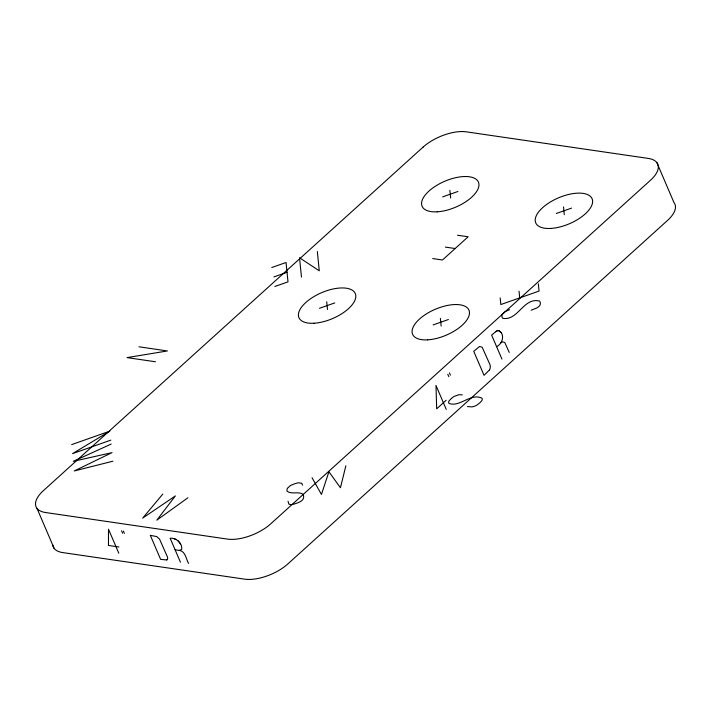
<?xml version="1.0" encoding="UTF-8"?>
<svg xmlns="http://www.w3.org/2000/svg" width="711" height="711" viewBox="0 0 711 711"><rect width="100%" height="100%" fill="white"/><g stroke="black" fill="none" stroke-linecap="round" stroke-linejoin="round"><path stroke-width="1.07" d="M345.866 465.794L340.436 487.746L328.926 471.766L321.434 494.447L312.049 477.721M162.819 494.083L142.689 518.106L175.368 495.914L156.811 520.168L187.953 497.753M496.989 330.704L491.63 335.068L501.939 359.108M496.598 346.657C502.721 344.008 505.325 333.779 498.642 330.553L495.434 331.628M446.126 400.293L436.678 408.834L435.976 385.424L446.268 409.438M500.873 342.746L502.384 341.813L504.757 342.498L509.263 352.434M111.174 444.073L73.269 461.332L112.036 452.623L74.237 470.966L112.898 461.208M442.606 196.894L457.902 191.499M271.744 267.54L286.044 262.501L287.999 281.849L274.819 286.497M273.851 276.943L287.031 272.295M556.269 213.496L571.564 208.11M319.461 308.316L334.757 302.922M71.633 444.615L109.867 431.142L72.549 453.627L110.783 440.153M433.123 324.918L448.41 319.523M509.529 309.694L505.45 311.391L502.313 314.182A15.073 6.914 -23.2 0 0 502.73 318.288C518.097 321.256 523.403 296.967 539.56 301.055A15.073 6.914 -23.2 0 1 539.978 305.152A6.559 3.004 -23.2 0 1 536.867 307.952L531.206 310.192M457.52 235.225L468.149 236.772L442.491 259.986L432.697 258.555M445.362 247.099L455.164 248.53M138.992 346.799L167.405 350.95L127.038 357.615L155.46 361.766M462.319 394.854L458.942 394.703L454.329 396.303A15.073 6.914 -23.2 0 0 448.89 401.226L448.561 402.55L449.156 403.555C460.364 407.163 470.255 393.023 481.738 398.036L482.316 399.04L482.005 400.346A15.073 6.914 -23.2 0 1 476.566 405.27A6.559 3.004 -23.2 0 1 471.953 406.888L467.411 406.55M175.11 549.799L179.314 550.412L181.661 549.487C182.727 543.32 176.195 537.658 170.142 538.209L180.452 562.259M118.941 546.981L108.481 545.453L108.499 529.206L118.79 553.22M179.839 550.456C185.651 551.807 186.042 559.148 188.566 563.414M174.346 538.822L176.035 539.4M498.615 330.579L501.202 332.712M177.812 540.564L180.532 543.986M656.84 162.561L674.001 202.617A32.697 14.993 -23.2 0 1 667.593 220.366L287.893 563.903A32.697 14.993 -23.2 0 1 244.637 579.154L62.781 552.589A32.697 14.993 -23.2 0 1 52.721 544.795M449.388 372.84L450.401 375.204M447.77 374.297L448.783 376.661M123.367 531.073L124.381 533.437M121.572 530.806L122.585 533.17M36.999 508.383L54.16 548.439M563.521 206.937L564.303 214.669M538.334 283.831L539.062 291.066L500.837 304.548L500.162 297.873M519.039 291.226L519.714 297.891M449.867 190.326L450.641 198.067M440.376 318.35L441.158 326.091M326.713 301.748L327.495 309.489M317.328 251.472L319.275 270.82L299.518 257.755L301.473 277.103M302.513 485.213L301.811 483.311L298.424 482.778A15.073 6.914 -23.2 0 0 290.319 485.64L287.235 488.448L286.933 491.052C291.208 494.758 298.087 491.203 302.815 494.065C304.77 496.847 303.268 500.331 300.326 501.628A15.073 6.914 -23.2 0 1 292.212 504.49A6.559 3.004 -23.2 0 1 288.799 503.975L288.044 501.264M489.55 369.88L484.031 375.31L473.739 351.296L479.534 346.497L482.147 347.19L489.843 364.352A5.021 3.573 -81.7 0 1 489.559 369.88M423.107 147.097L43.407 490.634A32.697 14.993 -23.2 0 0 45.611 512.533L227.467 539.098A32.697 14.993 -23.2 0 0 270.722 523.847L650.423 180.31A32.697 14.993 -23.2 0 0 648.219 158.411L466.363 131.846A32.697 14.993 -23.2 0 0 423.107 147.097M166.747 559.957L160.615 559.361L150.323 535.347L156.722 536.583L159.522 539.054L167.236 556.473A5.021 2.666 47.9 0 1 166.747 559.957M314.04 323.238A30.653 14.06 -23.2 0 0 355.784 295.509A30.653 14.06 -23.2 0 0 311.507 298.105A30.653 14.06 -23.2 0 0 314.04 323.238M550.847 228.427A30.653 14.06 -23.2 0 0 592.592 200.698A30.653 14.06 -23.2 0 0 548.305 203.293A30.653 14.06 -23.2 0 0 550.847 228.427M437.185 211.816A30.653 14.06 -23.2 0 0 478.93 184.087A30.653 14.06 -23.2 0 0 434.652 186.682A30.653 14.06 -23.2 0 0 437.185 211.816M427.693 339.84A30.653 14.06 -23.2 0 0 469.447 312.111A30.653 14.06 -23.2 0 0 425.16 314.706A30.653 14.06 -23.2 0 0 427.693 339.84"/></g></svg>
